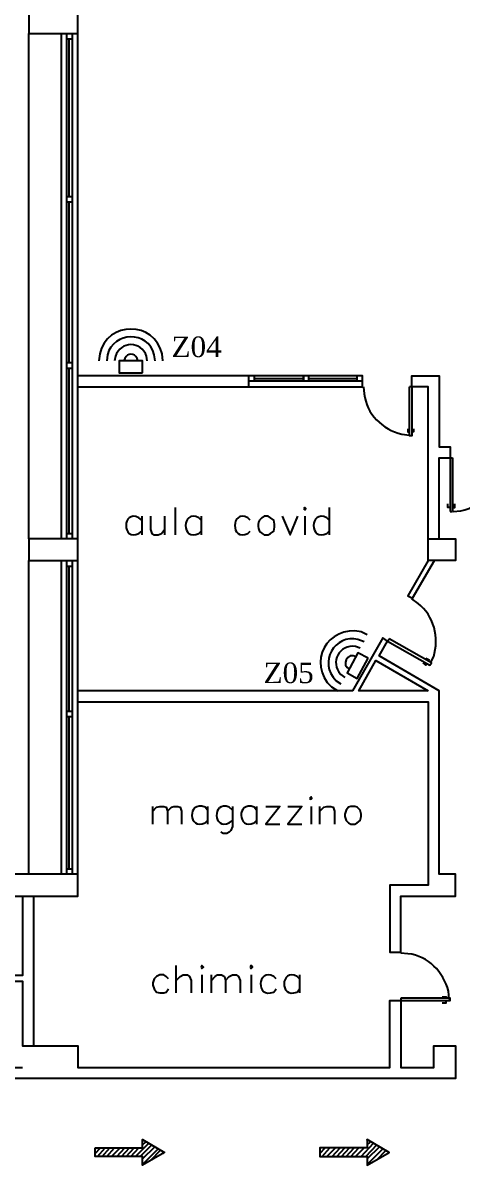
# Model space of a CAD drawing. Header units: millimetres. Extents: x 2592 to 5194, y 1172 to 2359.
# Drawn here: x 2598.032 to 2598.501, y 1183.349 to 1184.569 of the extents above; entities that cross this region are included whole.
import ezdxf

# ---------------------------------------------------------------- set-up
doc = ezdxf.new("R2010")
doc.units = ezdxf.units.MM
doc.layers.add('PDF _Geometria', color=7, linetype='Continuous')
doc.layers.add('PDF _Testo', color=7, linetype='Continuous')
doc.styles.add('PDF Times New Roman', font='times.ttf')

msp = doc.modelspace()

# ---------------------------------------------------------------- linework, layer by layer
at = {"layer": 'PDF _Geometria', "lineweight": 25}
for points in [[(2598.0378, 1184.5582), (2598.0903, 1184.5582), (2598.0903, 1184.5807), (2598.0378, 1184.5807)], [(2598.3311, 1184.0507), (2598.3328, 1184.049), (2598.3336, 1184.0507), (2598.3328, 1184.0515)], [(2598.0378, 1183.9949), (2598.0903, 1183.9949), (2598.0903, 1184.0182), (2598.0378, 1184.0182)], [(2598.4644, 1184.0182), (2598.4936, 1184.0182), (2598.4936, 1183.9949), (2598.4644, 1183.9949)], [(2598.4644, 1183.8557), (2598.3903, 1183.8557), (2598.4086, 1183.8882)], [(2598.3378, 1183.7407), (2598.3394, 1183.7399), (2598.3403, 1183.7407), (2598.3394, 1183.7424)], [(2598.3819, 1183.7324), (2598.3794, 1183.7315), (2598.3769, 1183.7282), (2598.3753, 1183.724), (2598.3753, 1183.7215), (2598.3769, 1183.7174), (2598.3794, 1183.7149), (2598.3819, 1183.7132), (2598.3861, 1183.7132), (2598.3886, 1183.7149), (2598.3919, 1183.7174), (2598.3928, 1183.7215), (2598.3928, 1183.724), (2598.3919, 1183.7282), (2598.3886, 1183.7315), (2598.3861, 1183.7324)], [(2598.0119, 1183.6365), (2598.0903, 1183.6365), (2598.0903, 1183.6599), (2598.0119, 1183.6599)], [(2598.2219, 1183.5607), (2598.2228, 1183.559), (2598.2244, 1183.5607), (2598.2228, 1183.5624)], [(2598.2744, 1183.5607), (2598.2753, 1183.559), (2598.2769, 1183.5607), (2598.2753, 1183.5624)]]:
    msp.add_lwpolyline(points, close=True, dxfattribs=at)
for points in [[(2598.0378, 1184.0182), (2598.0378, 1184.5582)], [(2598.0728, 1184.0182), (2598.0728, 1184.5582)], [(2598.0786, 1184.0182), (2598.0786, 1184.5582)], [(2598.0786, 1184.5524), (2598.0844, 1184.5524)], [(2598.0811, 1184.384), (2598.0811, 1184.5524)], [(2598.0844, 1184.0182), (2598.0844, 1184.5582)], [(2598.0903, 1184.0182), (2598.0903, 1184.5582)], [(2598.0786, 1184.384), (2598.0844, 1184.384)], [(2598.0786, 1184.3782), (2598.0844, 1184.3782)], [(2598.0811, 1184.2065), (2598.0811, 1184.3782)], [(2598.0786, 1184.2065), (2598.0844, 1184.2065)], [(2598.0786, 1184.2007), (2598.0844, 1184.2007)], [(2598.0811, 1184.024), (2598.0811, 1184.2007)], [(2598.0903, 1184.1807), (2598.2728, 1184.1807), (2598.2728, 1184.1924), (2598.0903, 1184.1924)], [(2598.2728, 1184.1807), (2598.3944, 1184.1807), (2598.3944, 1184.1924), (2598.2728, 1184.1924)], [(2598.3944, 1184.1865), (2598.2728, 1184.1865)], [(2598.2786, 1184.1924), (2598.2786, 1184.1865)], [(2598.3311, 1184.189), (2598.2786, 1184.189)], [(2598.3311, 1184.1865), (2598.3311, 1184.1924), (2598.3311, 1184.1865)], [(2598.3369, 1184.1865), (2598.3369, 1184.1924)], [(2598.3886, 1184.189), (2598.3369, 1184.189)], [(2598.3886, 1184.1865), (2598.3886, 1184.1924)], [(2598.4469, 1184.1807), (2598.4469, 1184.1924), (2598.4761, 1184.1924), (2598.4761, 1184.1165), (2598.4878, 1184.1165), (2598.4878, 1184.1049)], [(2598.4644, 1184.0182), (2598.4644, 1184.1807), (2598.4469, 1184.1807), (2598.4444, 1184.1807)], [(2598.4761, 1184.0182), (2598.4761, 1184.1049), (2598.4878, 1184.1049), (2598.4903, 1184.1049)], [(2598.1944, 1184.0224), (2598.1944, 1184.0515)], [(2598.3586, 1184.0515), (2598.3586, 1184.0224)], [(2598.1586, 1184.0382), (2598.1553, 1184.0407)], [(2598.1586, 1184.0424), (2598.1586, 1184.0224)], [(2598.1678, 1184.0424), (2598.1678, 1184.0282), (2598.1694, 1184.024), (2598.1719, 1184.0224), (2598.1761, 1184.0224), (2598.1794, 1184.024), (2598.1828, 1184.0282)], [(2598.1828, 1184.0424), (2598.1828, 1184.0224)], [(2598.2219, 1184.0382), (2598.2194, 1184.0407)], [(2598.2219, 1184.0424), (2598.2219, 1184.0224)], [(2598.2744, 1184.0382), (2598.2719, 1184.0407)], [(2598.2894, 1184.0224), (2598.2936, 1184.0224), (2598.2961, 1184.024), (2598.2994, 1184.0265), (2598.3003, 1184.0307), (2598.3003, 1184.034), (2598.2994, 1184.0382), (2598.2961, 1184.0407), (2598.2936, 1184.0424), (2598.2894, 1184.0424), (2598.2869, 1184.0407), (2598.2844, 1184.0382)], [(2598.3086, 1184.0424), (2598.3169, 1184.0224), (2598.3253, 1184.0424)], [(2598.3328, 1184.0424), (2598.3328, 1184.0224)], [(2598.3586, 1184.0382), (2598.3561, 1184.0407)], [(2598.4878, 1184.0474), (2598.4903, 1184.0474)], [(2598.0786, 1184.024), (2598.0844, 1184.024)], [(2598.1553, 1184.024), (2598.1586, 1184.0265)], [(2598.2194, 1184.024), (2598.2219, 1184.0265)], [(2598.2719, 1184.024), (2598.2744, 1184.0265)], [(2598.3561, 1184.024), (2598.3586, 1184.0265)], [(2598.0378, 1183.6615), (2598.0378, 1183.9949)], [(2598.0728, 1183.6599), (2598.0728, 1183.9949)], [(2598.0786, 1183.6599), (2598.0786, 1183.9949)], [(2598.0786, 1183.989), (2598.0844, 1183.989)], [(2598.0811, 1183.834), (2598.0811, 1183.989)], [(2598.0844, 1183.6599), (2598.0844, 1183.9949)], [(2598.0903, 1183.6599), (2598.0903, 1183.9949)], [(2598.4644, 1183.9949), (2598.4428, 1183.9574), (2598.4478, 1183.9549), (2598.4711, 1183.9949)], [(2598.0903, 1183.844), (2598.4644, 1183.844), (2598.4644, 1183.6599), (2598.4644, 1183.6482), (2598.4236, 1183.6482), (2598.4236, 1183.5765), (2598.4353, 1183.5765), (2598.4353, 1183.6365), (2598.4644, 1183.6365), (2598.4936, 1183.6365), (2598.4936, 1183.6599), (2598.4761, 1183.6599), (2598.4761, 1183.8557), (2598.4119, 1183.8932), (2598.4211, 1183.909), (2598.4161, 1183.9124), (2598.3836, 1183.8557), (2598.0903, 1183.8557)], [(2598.4211, 1183.909), (2598.4228, 1183.9115)], [(2598.0786, 1183.834), (2598.0844, 1183.834)], [(2598.0786, 1183.8282), (2598.0844, 1183.8282)], [(2598.0811, 1183.6657), (2598.0811, 1183.8282)], [(2598.1703, 1183.7132), (2598.1703, 1183.7324)], [(2598.1703, 1183.7274), (2598.1744, 1183.7315), (2598.1778, 1183.7324), (2598.1819, 1183.7324), (2598.1844, 1183.7315), (2598.1861, 1183.7274), (2598.1861, 1183.7132)], [(2598.1861, 1183.7274), (2598.1903, 1183.7315), (2598.1928, 1183.7324), (2598.1969, 1183.7324), (2598.1994, 1183.7315), (2598.2011, 1183.7274), (2598.2011, 1183.7132)], [(2598.2286, 1183.7282), (2598.2261, 1183.7315)], [(2598.2286, 1183.7324), (2598.2286, 1183.7132)], [(2598.2553, 1183.7324), (2598.2553, 1183.7107), (2598.2536, 1183.7065), (2598.2519, 1183.7049), (2598.2494, 1183.7032), (2598.2453, 1183.7032), (2598.2428, 1183.7049)], [(2598.2553, 1183.7282), (2598.2519, 1183.7315)], [(2598.2811, 1183.7282), (2598.2786, 1183.7315)], [(2598.2811, 1183.7324), (2598.2811, 1183.7132)], [(2598.2911, 1183.7324), (2598.3061, 1183.7324), (2598.2911, 1183.7132), (2598.3061, 1183.7132)], [(2598.3144, 1183.7324), (2598.3294, 1183.7324), (2598.3144, 1183.7132), (2598.3294, 1183.7132)], [(2598.3394, 1183.7324), (2598.3394, 1183.7132)], [(2598.3486, 1183.7132), (2598.3486, 1183.7324)], [(2598.3486, 1183.7274), (2598.3528, 1183.7315), (2598.3561, 1183.7324), (2598.3603, 1183.7324), (2598.3628, 1183.7315), (2598.3644, 1183.7274), (2598.3644, 1183.7132)], [(2598.2261, 1183.7149), (2598.2286, 1183.7174)], [(2598.2519, 1183.7149), (2598.2553, 1183.7174)], [(2598.2786, 1183.7149), (2598.2811, 1183.7174)], [(2598.0786, 1183.6657), (2598.0844, 1183.6657)], [(2598.0311, 1183.6365), (2598.0311, 1183.5515), (2597.9611, 1183.5515), (2597.9611, 1183.5932), (2597.9561, 1183.5932), (2597.9561, 1183.5315), (2597.9611, 1183.5315), (2597.9611, 1183.5457), (2598.0311, 1183.5457), (2598.0311, 1183.4765), (2598.0903, 1183.4765), (2598.0903, 1183.4532), (2598.4236, 1183.4532), (2598.4236, 1183.5249), (2598.4353, 1183.5249)], [(2598.0428, 1183.6365), (2598.0428, 1183.4765)], [(2598.1953, 1183.5332), (2598.1953, 1183.5624)], [(2598.1869, 1183.5482), (2598.1844, 1183.5507), (2598.1819, 1183.5524), (2598.1778, 1183.5524), (2598.1744, 1183.5507), (2598.1719, 1183.5482), (2598.1703, 1183.544), (2598.1703, 1183.5415), (2598.1719, 1183.5374), (2598.1744, 1183.534), (2598.1778, 1183.5332), (2598.1819, 1183.5332), (2598.1844, 1183.534), (2598.1869, 1183.5374)], [(2598.1953, 1183.5465), (2598.1994, 1183.5507), (2598.2028, 1183.5524), (2598.2069, 1183.5524), (2598.2094, 1183.5507), (2598.2111, 1183.5465), (2598.2111, 1183.5332)], [(2598.2228, 1183.5524), (2598.2228, 1183.5332)], [(2598.2328, 1183.5332), (2598.2328, 1183.5524)], [(2598.2328, 1183.5465), (2598.2369, 1183.5507), (2598.2394, 1183.5524), (2598.2436, 1183.5524), (2598.2469, 1183.5507), (2598.2478, 1183.5465), (2598.2478, 1183.5332)], [(2598.2478, 1183.5465), (2598.2519, 1183.5507), (2598.2553, 1183.5524), (2598.2594, 1183.5524), (2598.2619, 1183.5507), (2598.2636, 1183.5465), (2598.2636, 1183.5332)], [(2598.2753, 1183.5524), (2598.2753, 1183.5332)], [(2598.3019, 1183.5482), (2598.2994, 1183.5507)], [(2598.3269, 1183.5482), (2598.3244, 1183.5507)], [(2598.3269, 1183.5524), (2598.3269, 1183.5332)], [(2598.2994, 1183.534), (2598.3019, 1183.5374)], [(2598.3244, 1183.534), (2598.3269, 1183.5374)], [(2598.4353, 1183.5274), (2598.4353, 1183.5249), (2598.4353, 1183.4532), (2598.4703, 1183.4532), (2598.4703, 1183.4765), (2598.4936, 1183.4765), (2598.4936, 1183.4415), (2598.4703, 1183.4415)], [(2598.4936, 1183.4415), (2597.9219, 1183.4415), (2597.9219, 1183.4532), (2598.0311, 1183.4532)], [(2598.0903, 1183.4415), (2598.0319, 1183.4415)]]:
    msp.add_lwpolyline(points, dxfattribs=at)
at = {"layer": 'PDF _Geometria', "color": 6, "lineweight": 25}
for points in [[(2598.1136, 1184.2157), (2598.1128, 1184.2082)], [(2598.1219, 1184.2149), (2598.1211, 1184.2082)], [(2598.1303, 1184.2132), (2598.1294, 1184.2082)], [(2598.1403, 1184.2107), (2598.1394, 1184.2082)], [(2598.1544, 1184.2082), (2598.1536, 1184.2107)], [(2598.1644, 1184.2082), (2598.1636, 1184.2132)], [(2598.1728, 1184.2082), (2598.1719, 1184.2149)], [(2598.1811, 1184.2082), (2598.1803, 1184.2157)], [(2598.3994, 1183.9157), (2598.3928, 1183.919)], [(2598.3919, 1183.9015), (2598.3869, 1183.9032)], [(2598.3961, 1183.9082), (2598.3894, 1183.9107)], [(2598.3869, 1183.8924), (2598.3844, 1183.8932), (2598.3811, 1183.8932), (2598.3786, 1183.8915), (2598.3769, 1183.889), (2598.3761, 1183.8865), (2598.3761, 1183.8832), (2598.3778, 1183.8807), (2598.3803, 1183.879)], [(2598.3661, 1183.8665), (2598.3711, 1183.8632)], [(2598.3711, 1183.8732), (2598.3753, 1183.8699)], [(2598.3611, 1183.8599), (2598.3678, 1183.8557)]]:
    msp.add_lwpolyline(points, dxfattribs=at)
for points in [[(2598.1594, 1184.1957), (2598.1594, 1184.2082), (2598.1344, 1184.2082), (2598.1344, 1184.1957)], [(2598.4003, 1183.8907), (2598.3894, 1183.8965), (2598.3778, 1183.8749), (2598.3886, 1183.869)]]:
    msp.add_lwpolyline(points, close=True, dxfattribs=at)
at = {"layer": 'PDF _Geometria', "color": 4, "lineweight": 25}
for points in [[(2598.3953, 1184.1807), (2598.3961, 1184.1732)], [(2598.4469, 1184.1807), (2598.4469, 1184.1282), (2598.4444, 1184.1282), (2598.4444, 1184.1807)], [(2598.4428, 1184.1357), (2598.4428, 1184.1324), (2598.4444, 1184.1324)], [(2598.4486, 1184.1357), (2598.4486, 1184.1324), (2598.4469, 1184.1324)], [(2598.4361, 1184.1299), (2598.4444, 1184.129)], [(2598.4878, 1184.1049), (2598.4878, 1184.0474)], [(2598.4903, 1184.1049), (2598.4903, 1184.0474)], [(2598.4878, 1184.0515), (2598.4853, 1184.0515), (2598.4853, 1184.0557)], [(2598.4903, 1184.0515), (2598.4928, 1184.0515), (2598.4928, 1184.0557)], [(2598.4911, 1184.0474), (2598.4994, 1184.0482)], [(2598.4536, 1183.949), (2598.4469, 1183.954)], [(2598.4211, 1183.909), (2598.4661, 1183.8832), (2598.4678, 1183.8857), (2598.4228, 1183.9115)], [(2598.4619, 1183.8907), (2598.4653, 1183.889), (2598.4644, 1183.8874)], [(2598.4669, 1183.8857), (2598.4703, 1183.8924)], [(2598.4586, 1183.8857), (2598.4619, 1183.8832), (2598.4636, 1183.8849)], [(2598.4428, 1183.5749), (2598.4353, 1183.5757)], [(2598.4353, 1183.5249), (2598.4878, 1183.5249), (2598.4878, 1183.5274), (2598.4353, 1183.5274)], [(2598.4794, 1183.529), (2598.4836, 1183.529), (2598.4836, 1183.5274)], [(2598.4794, 1183.5224), (2598.4836, 1183.5224), (2598.4836, 1183.5249)], [(2598.4869, 1183.5265), (2598.4861, 1183.5349)]]:
    msp.add_lwpolyline(points, dxfattribs=at)
at = {"layer": 'PDF _Geometria', "color": 3, "lineweight": 25}
for points in [[(2598.1086, 1183.3674), (2598.1594, 1183.3674), (2598.1594, 1183.3765), (2598.1828, 1183.3624), (2598.1594, 1183.349), (2598.1594, 1183.3582), (2598.1086, 1183.3582)], [(2598.3994, 1183.3674), (2598.3486, 1183.3674), (2598.3486, 1183.3582), (2598.3994, 1183.3582), (2598.3994, 1183.349), (2598.4228, 1183.3624), (2598.3994, 1183.3765)]]:
    msp.add_lwpolyline(points, close=True, dxfattribs=at)
for points in [[(2598.1086, 1183.3665), (2598.1094, 1183.3674)], [(2598.1086, 1183.3615), (2598.1144, 1183.3674)], [(2598.1111, 1183.3582), (2598.1194, 1183.3674)], [(2598.1161, 1183.3582), (2598.1244, 1183.3674)], [(2598.1211, 1183.3582), (2598.1294, 1183.3674)], [(2598.1261, 1183.3582), (2598.1353, 1183.3674)], [(2598.1319, 1183.3582), (2598.1403, 1183.3674)], [(2598.1369, 1183.3582), (2598.1453, 1183.3674)], [(2598.1419, 1183.3582), (2598.1503, 1183.3674)], [(2598.1469, 1183.3582), (2598.1553, 1183.3674)], [(2598.1519, 1183.3582), (2598.1661, 1183.3724)], [(2598.1569, 1183.3582), (2598.1694, 1183.3707)], [(2598.1594, 1183.3757), (2598.1594, 1183.3765)], [(2598.1594, 1183.3707), (2598.1628, 1183.374)], [(2598.1594, 1183.3557), (2598.1728, 1183.369)], [(2598.1594, 1183.3499), (2598.1761, 1183.3665)], [(2598.1686, 1183.3549), (2598.1786, 1183.3649)], [(2598.3486, 1183.3665), (2598.3494, 1183.3674)], [(2598.3486, 1183.3615), (2598.3544, 1183.3674)], [(2598.3511, 1183.3582), (2598.3594, 1183.3674)], [(2598.3561, 1183.3582), (2598.3653, 1183.3674)], [(2598.3619, 1183.3582), (2598.3703, 1183.3674)], [(2598.3669, 1183.3582), (2598.3753, 1183.3674)], [(2598.3719, 1183.3582), (2598.3803, 1183.3674)], [(2598.3769, 1183.3582), (2598.3853, 1183.3674)], [(2598.3819, 1183.3582), (2598.3903, 1183.3674)], [(2598.3869, 1183.3582), (2598.3961, 1183.3674)], [(2598.3928, 1183.3582), (2598.4061, 1183.3724)], [(2598.3978, 1183.3582), (2598.4094, 1183.3707)], [(2598.3994, 1183.3757), (2598.3994, 1183.3765)], [(2598.3994, 1183.3707), (2598.4028, 1183.374)], [(2598.3994, 1183.3557), (2598.4128, 1183.369)], [(2598.3994, 1183.3499), (2598.4161, 1183.3665)], [(2598.4094, 1183.3549), (2598.4194, 1183.3649)], [(2598.1811, 1183.3615), (2598.1819, 1183.3632)], [(2598.4211, 1183.3615), (2598.4228, 1183.3632)]]:
    msp.add_lwpolyline(points, dxfattribs=at)
at = {"layer": 'PDF _Geometria', "color": 6, "lineweight": 25}
for points in [[(2598.1803, 1184.2157), (2598.1722, 1184.2512), (2598.1216, 1184.2512), (2598.1136, 1184.2157)], [(2598.1719, 1184.2149), (2598.1652, 1184.241), (2598.1282, 1184.2397), (2598.1219, 1184.2149)], [(2598.1636, 1184.2132), (2598.1578, 1184.2298), (2598.1361, 1184.2298), (2598.1303, 1184.2132)], [(2598.1536, 1184.2107), (2598.1502, 1184.2172), (2598.1437, 1184.2172), (2598.1403, 1184.2107)], [(2598.3928, 1183.919), (2598.3566, 1183.9262), (2598.3345, 1183.8856), (2598.3611, 1183.8599)], [(2598.3894, 1183.9107), (2598.3651, 1183.9168), (2598.3462, 1183.8863), (2598.3661, 1183.8665)], [(2598.3869, 1183.9032), (2598.3693, 1183.9052), (2598.3589, 1183.8868), (2598.3711, 1183.8732)]]:
    msp.add_open_spline(points, degree=3, dxfattribs=at)
at = {"layer": 'PDF _Geometria', "color": 4, "lineweight": 25}
for points in [[(2598.3961, 1184.1732), (2598.3984, 1184.1514), (2598.4155, 1184.1352), (2598.4361, 1184.1299)], [(2598.4994, 1184.0482), (2598.5224, 1184.0532), (2598.5419, 1184.0728), (2598.5444, 1184.0965)], [(2598.4703, 1183.8924), (2598.4763, 1183.9122), (2598.4707, 1183.9364), (2598.4536, 1183.949)], [(2598.4861, 1183.5349), (2598.4808, 1183.5555), (2598.4645, 1183.5726), (2598.4428, 1183.5749)]]:
    msp.add_open_spline(points, degree=3, dxfattribs=at)
at = {"layer": 'PDF _Geometria', "lineweight": 25}
for points in [[(2598.1553, 1184.0407), (2598.1373, 1184.0501), (2598.1373, 1184.0147), (2598.1553, 1184.024)], [(2598.2194, 1184.0407), (2598.2007, 1184.0503), (2598.2007, 1184.0144), (2598.2194, 1184.024)], [(2598.2719, 1184.0407), (2598.2532, 1184.0503), (2598.2532, 1184.0144), (2598.2719, 1184.024)], [(2598.3561, 1184.0407), (2598.3374, 1184.0502), (2598.3374, 1184.0145), (2598.3561, 1184.024)], [(2598.2844, 1184.0382), (2598.2806, 1184.0318), (2598.2831, 1184.0258), (2598.2894, 1184.0224)], [(2598.2261, 1183.7315), (2598.2064, 1183.7392), (2598.2084, 1183.7056), (2598.2261, 1183.7149)], [(2598.2519, 1183.7315), (2598.2328, 1183.7389), (2598.2352, 1183.7057), (2598.2519, 1183.7149)], [(2598.2786, 1183.7315), (2598.2591, 1183.7391), (2598.2608, 1183.7058), (2598.2786, 1183.7149)], [(2598.2994, 1183.5507), (2598.2818, 1183.56), (2598.2798, 1183.5264), (2598.2994, 1183.534)], [(2598.3244, 1183.5507), (2598.3068, 1183.56), (2598.3048, 1183.5264), (2598.3244, 1183.534)]]:
    msp.add_open_spline(points, degree=3, dxfattribs=at)

# ---------------------------------------------------------------- texts
at = {"layer": 'PDF _Testo', "color": 6, "char_height": 0.02201, "attachment_point": 7, "style": 'PDF Times New Roman'}
for s, insert in [('Z04', (2598.1903, 1184.212)), ('Z05', (2598.2886, 1183.8637))]:
    msp.add_mtext(s, dxfattribs=dict(at, insert=insert))

doc.saveas('drawing.dxf')
